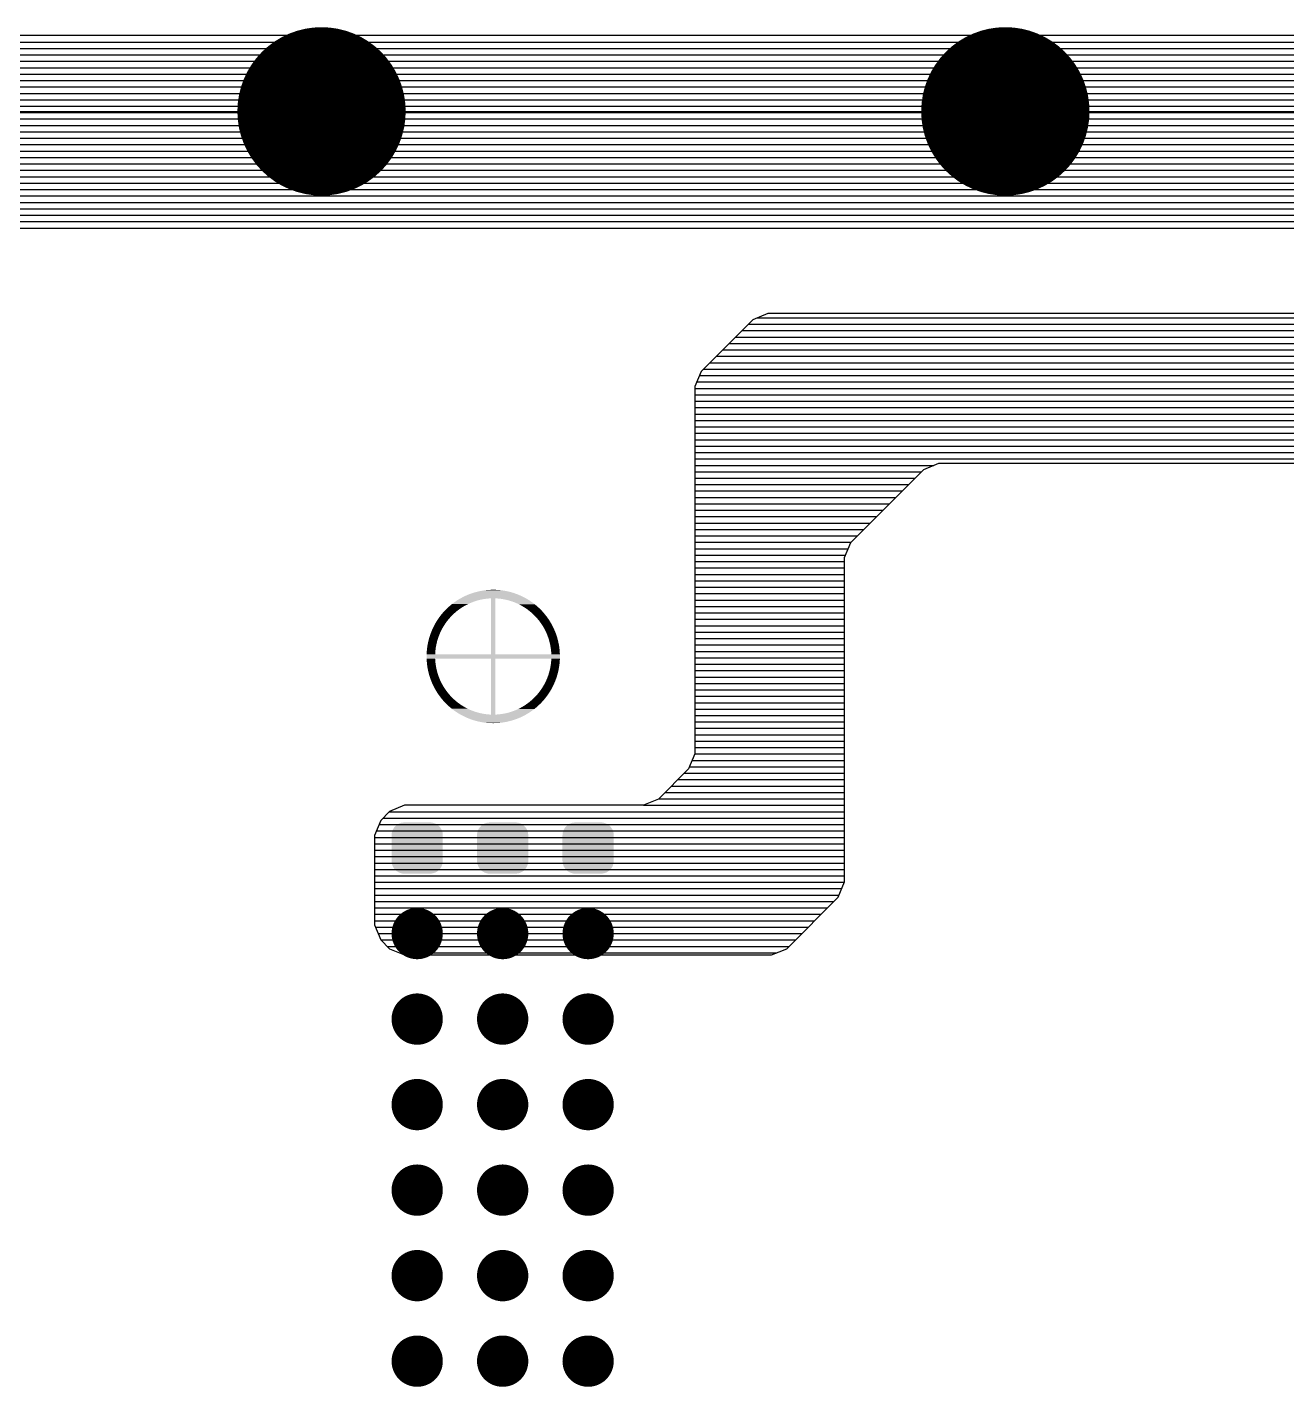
# Model space of a CAD drawing. Extents: x 295 to 953, y 10 to 290.
# Drawn here: x 720.91 to 758.34, y 183.87 to 224.25 of the extents above; entities that cross this region are included whole.
import ezdxf

# ---------------------------------------------------------------- set-up
doc = ezdxf.new("R2010")
doc.units = 0
doc.header["$LTSCALE"] = 5
doc.header["$MEASUREMENT"] = 0
doc.layers.get('0').update_dxf_attribs({"linetype": 'CONTINUOUS', "lineweight": 25})
doc.layers.add('DV-ABPB-A4_TOP', color=14, linetype='CONTINUOUS')

msp = doc.modelspace()

# ---------------------------------------------------------------- linework, layer by layer
at = {"color": 7}
for points, const_width in [([(728.407, 221.753, 1), (730.908, 221.753, 1)], 2.501), ([(748.727, 221.753, 1), (751.228, 221.753, 1)], 2.501), ([(732.119, 197.333, 1), (732.881, 197.333, 1)], 0.762), ([(734.659, 197.333, 1), (735.421, 197.333, 1)], 0.762), ([(737.199, 197.333, 1), (737.961, 197.333, 1)], 0.762), ([(732.119, 194.793, 1), (732.881, 194.793, 1)], 0.762), ([(734.659, 194.793, 1), (735.421, 194.793, 1)], 0.762), ([(737.199, 194.793, 1), (737.961, 194.793, 1)], 0.762), ([(732.119, 192.253, 1), (732.881, 192.253, 1)], 0.762), ([(734.659, 192.253, 1), (735.421, 192.253, 1)], 0.762), ([(737.199, 192.253, 1), (737.961, 192.253, 1)], 0.762), ([(732.119, 189.713, 1), (732.881, 189.713, 1)], 0.762), ([(734.659, 189.713, 1), (735.421, 189.713, 1)], 0.762), ([(737.199, 189.713, 1), (737.961, 189.713, 1)], 0.762), ([(732.119, 187.173, 1), (732.881, 187.173, 1)], 0.762), ([(734.659, 187.173, 1), (735.421, 187.173, 1)], 0.762), ([(737.199, 187.173, 1), (737.961, 187.173, 1)], 0.762), ([(732.119, 184.633, 1), (732.881, 184.633, 1)], 0.762), ([(734.659, 184.633, 1), (735.421, 184.633, 1)], 0.762), ([(737.199, 184.633, 1), (737.961, 184.633, 1)], 0.762)]:
    msp.add_lwpolyline(points, format="xyb", close=True, dxfattribs=dict(at, const_width=const_width))
for points in [[(733.579, 207.153), (733.598, 207.167), (734.087, 207.153), (734.12, 207.167)], [(733.598, 207.167), (733.627, 207.188), (734.12, 207.167), (734.175, 207.188)], [(733.627, 207.188), (733.63, 207.19), (734.175, 207.188), (734.182, 207.19)], [(733.63, 207.19), (733.655, 207.207), (734.182, 207.19), (734.231, 207.207)], [(733.655, 207.207), (733.681, 207.224), (734.231, 207.207), (734.288, 207.224)], [(733.681, 207.224), (733.683, 207.226), (734.288, 207.224), (734.293, 207.226)], [(733.683, 207.226), (733.705, 207.24), (734.293, 207.226), (734.345, 207.24)], [(733.705, 207.24), (733.726, 207.253), (734.345, 207.24), (734.403, 207.253)], [(733.726, 207.253), (733.737, 207.259), (734.403, 207.253), (734.436, 207.259)], [(733.737, 207.259), (733.745, 207.264), (734.436, 207.259), (734.461, 207.264)], [(733.745, 207.264), (733.761, 207.273), (734.461, 207.264), (734.52, 207.273)], [(733.761, 207.273), (733.773, 207.281), (734.52, 207.273), (734.579, 207.281)], [(733.773, 207.281), (733.782, 207.286), (734.579, 207.281), (734.638, 207.286)], [(733.782, 207.286), (733.788, 207.289), (734.638, 207.286), (734.697, 207.289)], [(733.788, 207.289), (733.792, 207.291), (735.733, 207.289), (735.729, 207.291)], [(733.792, 207.291), (733.842, 207.318), (735.729, 207.291), (735.679, 207.318)], [(733.842, 207.318), (733.847, 207.321), (735.679, 207.318), (735.673, 207.321)], [(733.847, 207.321), (733.899, 207.347), (735.673, 207.321), (735.622, 207.347)], [(733.899, 207.347), (733.904, 207.35), (735.622, 207.347), (735.616, 207.35)], [(733.904, 207.35), (733.957, 207.374), (735.616, 207.35), (735.564, 207.374)], [(733.957, 207.374), (733.962, 207.376), (735.564, 207.374), (735.559, 207.376)], [(733.962, 207.376), (734.015, 207.398), (735.559, 207.376), (735.506, 207.398)], [(734.015, 207.398), (734.02, 207.401), (735.506, 207.398), (735.5, 207.401)], [(734.02, 207.401), (734.074, 207.421), (735.5, 207.401), (735.447, 207.421)], [(734.074, 207.421), (734.08, 207.423), (735.447, 207.421), (735.441, 207.423)], [(734.08, 207.423), (734.134, 207.442), (735.441, 207.423), (735.387, 207.442)], [(734.134, 207.442), (734.139, 207.444), (735.387, 207.442), (735.381, 207.444)], [(734.139, 207.444), (734.195, 207.462), (735.381, 207.444), (735.326, 207.462)], [(734.195, 207.462), (734.2, 207.463), (735.326, 207.462), (735.32, 207.463)], [(734.2, 207.463), (734.256, 207.479), (735.32, 207.463), (735.265, 207.479)], [(734.256, 207.479), (734.261, 207.48), (735.265, 207.479), (735.259, 207.48)], [(734.261, 207.48), (734.317, 207.494), (735.259, 207.48), (735.204, 207.494)], [(734.317, 207.494), (734.323, 207.495), (735.204, 207.494), (735.197, 207.495)], [(734.323, 207.495), (734.379, 207.507), (735.197, 207.495), (735.142, 207.507)], [(734.379, 207.507), (734.385, 207.508), (735.142, 207.507), (735.135, 207.508)], [(734.385, 207.508), (734.442, 207.518), (735.135, 207.508), (735.079, 207.518)], [(734.442, 207.518), (734.447, 207.519), (735.079, 207.518), (735.073, 207.519)], [(734.447, 207.519), (734.505, 207.527), (735.073, 207.519), (735.016, 207.527)], [(734.505, 207.527), (734.51, 207.528), (735.016, 207.527), (735.01, 207.528)], [(734.51, 207.528), (734.568, 207.535), (735.01, 207.528), (734.953, 207.535)], [(734.568, 207.535), (734.573, 207.535), (734.953, 207.535), (734.946, 207.535)], [(734.573, 207.535), (734.632, 207.54), (734.946, 207.535), (734.89, 207.54)], [(734.632, 207.54), (734.636, 207.54), (734.89, 207.54), (734.882, 207.54)], [(734.636, 207.54), (734.696, 207.543), (734.882, 207.54), (734.827, 207.543)], [(734.696, 207.543), (734.7, 207.543), (734.827, 207.543), (734.816, 207.543)], [(734.697, 205.626), (734.697, 207.289), (734.824, 205.626), (734.824, 207.289)], [(734.7, 207.543), (734.763, 207.544), (734.816, 207.543), (734.763, 207.544)], [(734.84, 207.288), (734.824, 207.289), (735.734, 207.288), (735.733, 207.289)], [(734.862, 207.287), (734.84, 207.288), (735.736, 207.287), (735.734, 207.288)], [(734.921, 207.283), (734.862, 207.287), (735.744, 207.283), (735.736, 207.287)], [(734.98, 207.276), (734.921, 207.283), (735.755, 207.276), (735.744, 207.283)], [(735.039, 207.267), (734.98, 207.276), (735.77, 207.267), (735.755, 207.276)], [(735.097, 207.257), (735.039, 207.267), (735.788, 207.257), (735.77, 207.267)], [(735.101, 207.256), (735.097, 207.257), (735.789, 207.256), (735.788, 207.257)], [(735.155, 207.244), (735.101, 207.256), (735.808, 207.244), (735.789, 207.256)], [(735.213, 207.23), (735.155, 207.244), (735.831, 207.23), (735.808, 207.244)], [(735.239, 207.222), (735.213, 207.23), (735.843, 207.222), (735.831, 207.23)], [(735.269, 207.213), (735.239, 207.222), (735.856, 207.213), (735.843, 207.222)], [(735.326, 207.195), (735.269, 207.213), (735.883, 207.195), (735.856, 207.213)], [(735.348, 207.187), (735.326, 207.195), (735.895, 207.187), (735.883, 207.195)], [(735.381, 207.175), (735.348, 207.187), (735.912, 207.175), (735.895, 207.187)], [(735.436, 207.152), (735.381, 207.175), (735.943, 207.152), (735.912, 207.175)], [(733.175, 206.752), (733.195, 206.777), (733.508, 206.752), (733.532, 206.777)], [(733.195, 206.777), (733.214, 206.802), (733.532, 206.777), (733.557, 206.802)], [(733.214, 206.802), (733.228, 206.818), (733.557, 206.802), (733.574, 206.818)], [(733.228, 206.818), (733.255, 206.851), (733.574, 206.818), (733.61, 206.851)], [(733.255, 206.851), (733.261, 206.858), (733.61, 206.851), (733.618, 206.858)], [(733.261, 206.858), (733.295, 206.897), (733.618, 206.858), (733.663, 206.897)], [(733.295, 206.897), (733.297, 206.898), (733.663, 206.897), (733.665, 206.898)], [(733.297, 206.898), (733.33, 206.934), (733.665, 206.898), (733.709, 206.934)], [(733.33, 206.934), (733.34, 206.944), (733.709, 206.934), (733.724, 206.944)], [(733.34, 206.944), (733.365, 206.969), (733.724, 206.944), (733.757, 206.969)], [(733.365, 206.969), (733.385, 206.989), (733.757, 206.969), (733.787, 206.989)], [(733.385, 206.989), (733.399, 207.002), (733.787, 206.989), (733.806, 207.002)], [(733.399, 207.002), (733.432, 207.033), (733.806, 207.002), (733.853, 207.033)], [(733.432, 207.033), (733.434, 207.034), (733.853, 207.033), (733.856, 207.034)], [(733.434, 207.034), (733.468, 207.064), (733.856, 207.034), (733.907, 207.064)], [(733.468, 207.064), (733.479, 207.074), (733.907, 207.064), (733.925, 207.074)], [(733.479, 207.074), (733.502, 207.093), (733.925, 207.074), (733.959, 207.093)], [(733.502, 207.093), (733.528, 207.115), (733.959, 207.093), (734.002, 207.115)], [(733.528, 207.115), (733.535, 207.119), (734.002, 207.115), (734.012, 207.119)], [(733.535, 207.119), (733.567, 207.144), (734.012, 207.119), (734.065, 207.144)], [(733.567, 207.144), (733.579, 207.153), (734.065, 207.144), (734.087, 207.153)], [(735.442, 207.15), (735.436, 207.152), (735.947, 207.15), (735.943, 207.152)], [(735.49, 207.128), (735.442, 207.15), (735.974, 207.128), (735.947, 207.15)], [(735.526, 207.111), (735.49, 207.128), (735.997, 207.111), (735.974, 207.128)], [(735.544, 207.102), (735.526, 207.111), (736.007, 207.102), (735.997, 207.111)], [(735.596, 207.074), (735.544, 207.102), (736.041, 207.074), (736.007, 207.102)], [(735.603, 207.07), (735.596, 207.074), (736.046, 207.07), (736.041, 207.074)], [(735.647, 207.045), (735.603, 207.07), (736.075, 207.045), (736.046, 207.07)], [(735.674, 207.028), (735.647, 207.045), (736.093, 207.028), (736.075, 207.045)], [(735.698, 207.014), (735.674, 207.028), (736.109, 207.014), (736.093, 207.028)], [(735.74, 206.985), (735.698, 207.014), (736.14, 206.985), (736.109, 207.014)], [(735.747, 206.981), (735.74, 206.985), (736.144, 206.981), (736.14, 206.985)], [(735.795, 206.946), (735.747, 206.981), (736.179, 206.946), (736.144, 206.981)], [(735.802, 206.94), (735.795, 206.946), (736.185, 206.94), (736.179, 206.946)], [(735.842, 206.91), (735.802, 206.94), (736.213, 206.91), (736.185, 206.94)], [(735.861, 206.894), (735.842, 206.91), (736.228, 206.894), (736.213, 206.91)], [(735.887, 206.872), (735.861, 206.894), (736.247, 206.872), (736.228, 206.894)], [(735.916, 206.846), (735.887, 206.872), (736.27, 206.846), (736.247, 206.872)], [(735.931, 206.832), (735.916, 206.846), (736.281, 206.832), (736.27, 206.846)], [(735.968, 206.797), (735.931, 206.832), (736.31, 206.797), (736.281, 206.832)], [(735.974, 206.791), (735.968, 206.797), (736.314, 206.791), (736.31, 206.797)], [(736.016, 206.749), (735.974, 206.791), (736.347, 206.749), (736.314, 206.791)], [(732.941, 206.346), (732.951, 206.37), (733.221, 206.346), (733.233, 206.37)], [(732.951, 206.37), (732.964, 206.399), (733.233, 206.37), (733.249, 206.399)], [(732.964, 206.399), (732.978, 206.427), (733.249, 206.399), (733.265, 206.427)], [(732.978, 206.427), (732.989, 206.45), (733.265, 206.427), (733.278, 206.45)], [(732.989, 206.45), (733.006, 206.484), (733.278, 206.45), (733.299, 206.484)], [(733.006, 206.484), (733.015, 206.5), (733.299, 206.484), (733.31, 206.5)], [(733.015, 206.5), (733.037, 206.54), (733.31, 206.5), (733.336, 206.54)], [(733.037, 206.54), (733.042, 206.549), (733.336, 206.54), (733.343, 206.549)], [(733.042, 206.549), (733.069, 206.594), (733.343, 206.549), (733.375, 206.594)], [(733.069, 206.594), (733.071, 206.597), (733.375, 206.594), (733.377, 206.597)], [(733.071, 206.597), (733.1, 206.644), (733.377, 206.597), (733.414, 206.644)], [(733.1, 206.644), (733.103, 206.648), (733.414, 206.644), (733.416, 206.648)], [(733.103, 206.648), (733.131, 206.69), (733.416, 206.648), (733.451, 206.69)], [(733.131, 206.69), (733.138, 206.7), (733.451, 206.69), (733.461, 206.7)], [(733.138, 206.7), (733.163, 206.734), (733.461, 206.7), (733.491, 206.734)], [(733.163, 206.734), (733.175, 206.752), (733.491, 206.734), (733.508, 206.752)], [(736.018, 206.747), (736.016, 206.749), (736.349, 206.747), (736.347, 206.749)], [(736.056, 206.705), (736.018, 206.747), (736.379, 206.705), (736.349, 206.747)], [(736.064, 206.695), (736.056, 206.705), (736.386, 206.695), (736.379, 206.705)], [(736.094, 206.66), (736.064, 206.695), (736.41, 206.66), (736.386, 206.695)], [(736.108, 206.643), (736.094, 206.66), (736.421, 206.643), (736.41, 206.66)], [(736.131, 206.614), (736.108, 206.643), (736.439, 206.614), (736.421, 206.643)], [(736.149, 206.589), (736.131, 206.614), (736.455, 206.589), (736.439, 206.614)], [(736.166, 206.566), (736.149, 206.589), (736.468, 206.566), (736.455, 206.589)], [(736.188, 206.534), (736.166, 206.566), (736.487, 206.534), (736.468, 206.566)], [(736.2, 206.517), (736.188, 206.534), (736.496, 206.517), (736.487, 206.534)], [(736.225, 206.478), (736.2, 206.517), (736.517, 206.478), (736.496, 206.517)], [(736.232, 206.468), (736.225, 206.478), (736.523, 206.468), (736.517, 206.478)], [(736.259, 206.422), (736.232, 206.468), (736.546, 206.422), (736.523, 206.468)], [(736.262, 206.417), (736.259, 206.422), (736.548, 206.417), (736.546, 206.422)], [(736.29, 206.365), (736.262, 206.417), (736.572, 206.365), (736.548, 206.417)], [(736.29, 206.364), (736.29, 206.365), (736.572, 206.364), (736.572, 206.365)], [(736.317, 206.312), (736.29, 206.364), (736.594, 206.312), (736.572, 206.364)], [(732.817, 205.947), (732.819, 205.958), (733.077, 205.947), (733.079, 205.958)], [(732.819, 205.958), (732.83, 206.009), (733.079, 205.958), (733.092, 206.009)], [(732.83, 206.009), (732.831, 206.015), (733.092, 206.009), (733.093, 206.015)], [(732.831, 206.015), (732.845, 206.071), (733.093, 206.015), (733.109, 206.071)], [(732.845, 206.071), (732.846, 206.072), (733.109, 206.071), (733.11, 206.072)], [(732.846, 206.072), (732.862, 206.128), (733.11, 206.072), (733.128, 206.128)], [(732.862, 206.128), (732.863, 206.132), (733.128, 206.128), (733.13, 206.132)], [(732.863, 206.132), (732.879, 206.184), (733.13, 206.132), (733.149, 206.184)], [(732.879, 206.184), (732.882, 206.192), (733.149, 206.184), (733.152, 206.192)], [(732.882, 206.192), (732.898, 206.239), (733.152, 206.192), (733.171, 206.239)], [(732.898, 206.239), (732.903, 206.252), (733.171, 206.239), (733.177, 206.252)], [(732.903, 206.252), (732.919, 206.293), (733.177, 206.252), (733.195, 206.293)], [(732.919, 206.293), (732.926, 206.311), (733.195, 206.293), (733.204, 206.311)], [(732.926, 206.311), (732.941, 206.346), (733.204, 206.311), (733.221, 206.346)], [(736.32, 206.306), (736.317, 206.312), (736.597, 206.306), (736.594, 206.312)], [(736.342, 206.258), (736.32, 206.306), (736.615, 206.258), (736.597, 206.306)], [(736.346, 206.247), (736.342, 206.258), (736.62, 206.247), (736.615, 206.258)], [(736.364, 206.203), (736.346, 206.247), (736.635, 206.203), (736.62, 206.247)], [(736.371, 206.187), (736.364, 206.203), (736.641, 206.187), (736.635, 206.203)], [(736.385, 206.148), (736.371, 206.187), (736.653, 206.148), (736.641, 206.187)], [(736.393, 206.126), (736.385, 206.148), (736.66, 206.126), (736.653, 206.148)], [(736.405, 206.092), (736.393, 206.126), (736.669, 206.092), (736.66, 206.126)], [(736.413, 206.065), (736.405, 206.092), (736.677, 206.065), (736.669, 206.092)], [(736.422, 206.035), (736.413, 206.065), (736.684, 206.035), (736.677, 206.065)], [(736.43, 206.003), (736.422, 206.035), (736.692, 206.003), (736.684, 206.035)], [(736.437, 205.978), (736.43, 206.003), (736.697, 205.978), (736.692, 206.003)], [(736.445, 205.941), (736.437, 205.978), (736.705, 205.941), (736.697, 205.978)], [(732.779, 205.563), (732.78, 205.626), (736.741, 205.563), (736.74, 205.626)], [(732.78, 205.499), (732.779, 205.563), (736.74, 205.499), (736.741, 205.563)], [(732.78, 205.632), (732.782, 205.665), (733.035, 205.632), (733.036, 205.665)], [(732.78, 205.626), (732.78, 205.632), (733.034, 205.626), (733.035, 205.632)], [(732.782, 205.665), (732.784, 205.696), (733.036, 205.665), (733.038, 205.696)], [(732.784, 205.696), (732.786, 205.724), (733.038, 205.696), (733.041, 205.724)], [(732.786, 205.724), (732.789, 205.759), (733.041, 205.724), (733.045, 205.759)], [(732.789, 205.759), (732.792, 205.783), (733.045, 205.759), (733.047, 205.783)], [(732.792, 205.783), (732.796, 205.822), (733.047, 205.783), (733.053, 205.822)], [(732.796, 205.822), (732.799, 205.842), (733.053, 205.822), (733.056, 205.842)], [(732.799, 205.842), (732.805, 205.885), (733.056, 205.842), (733.064, 205.885)], [(732.805, 205.885), (732.808, 205.9), (733.064, 205.885), (733.066, 205.9)], [(732.808, 205.9), (732.817, 205.947), (733.066, 205.9), (733.077, 205.947)], [(736.45, 205.92), (736.445, 205.941), (736.709, 205.92), (736.705, 205.941)], [(736.458, 205.879), (736.45, 205.92), (736.716, 205.879), (736.709, 205.92)], [(736.461, 205.862), (736.458, 205.879), (736.719, 205.862), (736.716, 205.879)], [(736.469, 205.816), (736.461, 205.862), (736.725, 205.816), (736.719, 205.862)], [(736.471, 205.803), (736.469, 205.816), (736.727, 205.803), (736.725, 205.816)], [(736.477, 205.753), (736.471, 205.803), (736.732, 205.753), (736.727, 205.803)], [(736.478, 205.745), (736.477, 205.753), (736.733, 205.745), (736.732, 205.753)], [(736.483, 205.69), (736.478, 205.745), (736.737, 205.69), (736.733, 205.745)], [(736.483, 205.686), (736.483, 205.69), (736.738, 205.686), (736.737, 205.69)], [(736.486, 205.626), (736.483, 205.686), (736.74, 205.626), (736.738, 205.686)], [(732.783, 205.44), (732.78, 205.499), (733.037, 205.44), (733.034, 205.499)], [(732.783, 205.436), (732.783, 205.44), (733.038, 205.436), (733.037, 205.44)], [(732.788, 205.381), (732.783, 205.436), (733.043, 205.381), (733.038, 205.436)], [(732.788, 205.373), (732.788, 205.381), (733.044, 205.373), (733.043, 205.381)], [(732.794, 205.322), (732.788, 205.373), (733.05, 205.322), (733.044, 205.373)], [(732.795, 205.31), (732.794, 205.322), (733.052, 205.31), (733.05, 205.322)], [(732.802, 205.264), (732.795, 205.31), (733.059, 205.264), (733.052, 205.31)], [(732.804, 205.247), (732.802, 205.264), (733.062, 205.247), (733.059, 205.264)], [(732.812, 205.206), (732.804, 205.247), (733.07, 205.206), (733.062, 205.247)], [(732.816, 205.185), (732.812, 205.206), (733.075, 205.185), (733.07, 205.206)], [(732.823, 205.148), (732.816, 205.185), (733.084, 205.148), (733.075, 205.185)], [(732.829, 205.122), (732.823, 205.148), (733.09, 205.122), (733.084, 205.148)], [(734.697, 203.837), (734.697, 205.499), (734.824, 203.837), (734.824, 205.499)], [(736.429, 205.117), (736.442, 205.168), (736.691, 205.117), (736.702, 205.168)], [(736.442, 205.168), (736.444, 205.179), (736.702, 205.168), (736.704, 205.179)], [(736.444, 205.179), (736.454, 205.226), (736.704, 205.179), (736.712, 205.226)], [(736.454, 205.226), (736.457, 205.241), (736.712, 205.226), (736.715, 205.241)], [(736.457, 205.241), (736.465, 205.284), (736.715, 205.241), (736.722, 205.284)], [(736.465, 205.284), (736.468, 205.304), (736.722, 205.284), (736.724, 205.304)], [(736.468, 205.304), (736.473, 205.343), (736.724, 205.304), (736.729, 205.343)], [(736.473, 205.343), (736.476, 205.367), (736.729, 205.343), (736.732, 205.367)], [(736.476, 205.367), (736.48, 205.402), (736.732, 205.367), (736.735, 205.402)], [(736.48, 205.402), (736.482, 205.43), (736.735, 205.402), (736.737, 205.43)], [(736.482, 205.43), (736.484, 205.461), (736.737, 205.43), (736.739, 205.461)], [(736.484, 205.461), (736.486, 205.493), (736.739, 205.461), (736.74, 205.493)], [(736.486, 205.493), (736.486, 205.499), (736.74, 205.493), (736.74, 205.499)], [(732.836, 205.091), (732.829, 205.122), (733.099, 205.091), (733.09, 205.122)], [(732.844, 205.061), (732.836, 205.091), (733.108, 205.061), (733.099, 205.091)], [(732.851, 205.034), (732.844, 205.061), (733.116, 205.034), (733.108, 205.061)], [(732.861, 205), (732.851, 205.034), (733.128, 205), (733.116, 205.034)], [(732.868, 204.978), (732.861, 205), (733.135, 204.978), (733.128, 205)], [(732.88, 204.939), (732.868, 204.978), (733.15, 204.939), (733.135, 204.978)], [(732.886, 204.923), (732.88, 204.939), (733.156, 204.923), (733.15, 204.939)], [(732.901, 204.879), (732.886, 204.923), (733.174, 204.879), (733.156, 204.923)], [(732.905, 204.868), (732.901, 204.879), (733.179, 204.868), (733.174, 204.879)], [(732.924, 204.82), (732.905, 204.868), (733.201, 204.82), (733.179, 204.868)], [(732.926, 204.814), (732.924, 204.82), (733.204, 204.814), (733.201, 204.82)], [(732.948, 204.762), (732.926, 204.814), (733.23, 204.762), (733.204, 204.814)], [(732.949, 204.761), (732.948, 204.762), (733.23, 204.761), (733.23, 204.762)], [(732.973, 204.709), (732.949, 204.761), (733.259, 204.709), (733.23, 204.761)], [(736.272, 204.727), (736.287, 204.756), (736.556, 204.727), (736.57, 204.756)], [(736.287, 204.756), (736.3, 204.78), (736.57, 204.756), (736.58, 204.78)], [(736.3, 204.78), (736.317, 204.815), (736.58, 204.78), (736.595, 204.815)], [(736.317, 204.815), (736.326, 204.833), (736.595, 204.815), (736.602, 204.833)], [(736.326, 204.833), (736.344, 204.874), (736.602, 204.833), (736.618, 204.874)], [(736.344, 204.874), (736.35, 204.887), (736.618, 204.874), (736.622, 204.887)], [(736.35, 204.887), (736.369, 204.933), (736.622, 204.887), (736.639, 204.933)], [(736.369, 204.933), (736.372, 204.942), (736.639, 204.933), (736.642, 204.942)], [(736.372, 204.942), (736.391, 204.994), (736.642, 204.942), (736.658, 204.994)], [(736.391, 204.994), (736.392, 204.997), (736.658, 204.994), (736.659, 204.997)], [(736.392, 204.997), (736.411, 205.054), (736.659, 204.997), (736.675, 205.054)], [(736.411, 205.055), (736.427, 205.111), (736.675, 205.055), (736.689, 205.111)], [(736.411, 205.054), (736.411, 205.055), (736.675, 205.054), (736.675, 205.055)], [(736.427, 205.111), (736.429, 205.117), (736.689, 205.111), (736.691, 205.117)], [(732.975, 204.704), (732.973, 204.709), (733.262, 204.704), (733.259, 204.709)], [(732.998, 204.658), (732.975, 204.704), (733.289, 204.658), (733.262, 204.704)], [(733.003, 204.647), (732.998, 204.658), (733.296, 204.647), (733.289, 204.658)], [(733.024, 204.608), (733.003, 204.647), (733.321, 204.608), (733.296, 204.647)], [(733.034, 204.592), (733.024, 204.608), (733.332, 204.592), (733.321, 204.608)], [(733.052, 204.56), (733.034, 204.592), (733.354, 204.56), (733.332, 204.592)], [(733.066, 204.537), (733.052, 204.56), (733.371, 204.537), (733.354, 204.56)], [(733.081, 204.512), (733.066, 204.537), (733.39, 204.512), (733.371, 204.537)], [(733.099, 204.483), (733.081, 204.512), (733.413, 204.483), (733.39, 204.512)], [(733.111, 204.466), (733.099, 204.483), (733.427, 204.466), (733.413, 204.483)], [(733.135, 204.43), (733.111, 204.466), (733.456, 204.43), (733.427, 204.466)], [(733.142, 204.42), (733.135, 204.43), (733.465, 204.42), (733.456, 204.43)], [(733.172, 204.379), (733.142, 204.42), (733.503, 204.379), (733.465, 204.42)], [(733.174, 204.377), (733.172, 204.379), (733.505, 204.377), (733.503, 204.379)], [(733.206, 204.334), (733.174, 204.377), (733.546, 204.334), (733.505, 204.377)], [(733.211, 204.329), (733.206, 204.334), (733.552, 204.329), (733.546, 204.334)], [(735.963, 204.324), (735.989, 204.349), (736.306, 204.324), (736.326, 204.349)], [(735.989, 204.349), (736.013, 204.374), (736.326, 204.349), (736.345, 204.374)], [(736.013, 204.374), (736.03, 204.392), (736.345, 204.374), (736.358, 204.392)], [(736.03, 204.392), (736.06, 204.425), (736.358, 204.392), (736.382, 204.425)], [(736.06, 204.425), (736.069, 204.436), (736.382, 204.425), (736.39, 204.436)], [(736.069, 204.436), (736.104, 204.478), (736.39, 204.436), (736.418, 204.478)], [(736.104, 204.478), (736.107, 204.482), (736.418, 204.478), (736.42, 204.482)], [(736.107, 204.482), (736.143, 204.528), (736.42, 204.482), (736.45, 204.528)], [(736.143, 204.528), (736.146, 204.532), (736.45, 204.528), (736.452, 204.532)], [(736.146, 204.532), (736.178, 204.576), (736.452, 204.532), (736.478, 204.576)], [(736.178, 204.576), (736.185, 204.586), (736.478, 204.576), (736.484, 204.586)], [(736.185, 204.586), (736.211, 204.626), (736.484, 204.586), (736.506, 204.626)], [(736.211, 204.626), (736.221, 204.642), (736.506, 204.626), (736.514, 204.642)], [(736.221, 204.642), (736.242, 204.676), (736.514, 204.642), (736.532, 204.676)], [(736.242, 204.676), (736.255, 204.699), (736.532, 204.676), (736.543, 204.699)], [(736.255, 204.699), (736.272, 204.727), (736.543, 204.699), (736.556, 204.727)], [(733.24, 204.293), (733.211, 204.329), (733.589, 204.293), (733.552, 204.329)], [(733.251, 204.28), (733.24, 204.293), (733.605, 204.28), (733.589, 204.293)], [(733.273, 204.254), (733.251, 204.28), (733.633, 204.254), (733.605, 204.28)], [(733.293, 204.232), (733.273, 204.254), (733.66, 204.232), (733.633, 204.254)], [(733.308, 204.216), (733.293, 204.232), (733.679, 204.216), (733.66, 204.232)], [(733.336, 204.186), (733.308, 204.216), (733.718, 204.186), (733.679, 204.216)], [(733.342, 204.18), (733.336, 204.186), (733.726, 204.18), (733.718, 204.186)], [(733.377, 204.145), (733.342, 204.18), (733.774, 204.145), (733.726, 204.18)], [(733.381, 204.141), (733.377, 204.145), (733.78, 204.141), (733.774, 204.145)], [(733.411, 204.112), (733.381, 204.141), (733.823, 204.112), (733.78, 204.141)], [(733.427, 204.097), (733.411, 204.112), (733.847, 204.097), (733.823, 204.112)], [(733.446, 204.081), (733.427, 204.097), (733.873, 204.081), (733.847, 204.097)], [(733.475, 204.055), (733.446, 204.081), (733.918, 204.055), (733.873, 204.081)], [(733.48, 204.051), (733.475, 204.055), (733.925, 204.051), (733.918, 204.055)], [(733.513, 204.024), (733.48, 204.051), (733.977, 204.024), (733.925, 204.051)], [(733.524, 204.015), (733.513, 204.024), (733.994, 204.015), (733.977, 204.024)], [(733.546, 203.998), (733.524, 204.015), (734.03, 203.998), (733.994, 204.015)], [(733.574, 203.976), (733.546, 203.998), (734.078, 203.976), (734.03, 203.998)], [(733.578, 203.973), (733.574, 203.976), (734.084, 203.973), (734.078, 203.976)], [(733.608, 203.951), (733.578, 203.973), (734.139, 203.951), (734.084, 203.973)], [(733.625, 203.939), (733.608, 203.951), (734.173, 203.939), (734.139, 203.951)], [(733.637, 203.931), (733.625, 203.939), (734.195, 203.931), (734.173, 203.939)], [(733.665, 203.912), (733.637, 203.931), (734.251, 203.912), (734.195, 203.931)], [(735.289, 203.919), (735.339, 203.936), (735.865, 203.919), (735.89, 203.936)], [(735.339, 203.936), (735.345, 203.938), (735.89, 203.936), (735.893, 203.938)], [(735.345, 203.938), (735.401, 203.959), (735.893, 203.938), (735.923, 203.959)], [(735.401, 203.959), (735.434, 203.973), (735.923, 203.959), (735.942, 203.973)], [(735.434, 203.973), (735.455, 203.982), (735.942, 203.973), (735.954, 203.982)], [(735.455, 203.982), (735.509, 204.006), (735.954, 203.982), (735.986, 204.006)], [(735.509, 204.006), (735.519, 204.011), (735.986, 204.006), (735.992, 204.011)], [(735.519, 204.011), (735.562, 204.033), (735.992, 204.011), (736.019, 204.033)], [(735.562, 204.033), (735.596, 204.051), (736.019, 204.033), (736.041, 204.051)], [(735.596, 204.051), (735.614, 204.061), (736.041, 204.051), (736.053, 204.061)], [(735.614, 204.061), (735.665, 204.092), (736.053, 204.061), (736.087, 204.092)], [(735.665, 204.092), (735.668, 204.093), (736.087, 204.092), (736.089, 204.093)], [(735.668, 204.093), (735.715, 204.123), (736.089, 204.093), (736.121, 204.123)], [(735.715, 204.123), (735.734, 204.137), (736.121, 204.123), (736.135, 204.137)], [(735.734, 204.137), (735.764, 204.157), (736.135, 204.137), (736.156, 204.157)], [(735.764, 204.157), (735.797, 204.181), (736.156, 204.157), (736.18, 204.181)], [(735.797, 204.181), (735.811, 204.192), (736.18, 204.181), (736.191, 204.192)], [(735.811, 204.192), (735.856, 204.228), (736.191, 204.192), (736.224, 204.228)], [(735.856, 204.228), (735.858, 204.229), (736.224, 204.228), (736.225, 204.229)], [(735.858, 204.229), (735.903, 204.268), (736.225, 204.229), (736.259, 204.268)], [(735.903, 204.268), (735.911, 204.275), (736.259, 204.268), (736.266, 204.275)], [(735.911, 204.275), (735.947, 204.307), (736.266, 204.275), (736.293, 204.307)], [(735.947, 204.307), (735.963, 204.324), (736.293, 204.307), (736.306, 204.324)], [(733.678, 203.904), (733.665, 203.912), (734.282, 203.904), (734.251, 203.912)], [(733.69, 203.896), (733.678, 203.904), (734.308, 203.896), (734.282, 203.904)], [(733.713, 203.881), (733.69, 203.896), (734.365, 203.881), (734.308, 203.896)], [(733.732, 203.87), (733.713, 203.881), (734.42, 203.87), (734.365, 203.881)], [(733.733, 203.869), (733.732, 203.87), (734.423, 203.869), (734.42, 203.87)], [(733.751, 203.858), (733.733, 203.869), (734.482, 203.858), (734.423, 203.869)], [(733.766, 203.85), (733.751, 203.858), (734.54, 203.85), (734.482, 203.858)], [(733.777, 203.843), (733.766, 203.85), (734.599, 203.843), (734.54, 203.85)], [(733.784, 203.839), (733.777, 203.843), (734.658, 203.839), (734.599, 203.843)], [(733.786, 203.838), (733.784, 203.839), (734.681, 203.838), (734.658, 203.839)], [(733.788, 203.837), (733.786, 203.838), (734.697, 203.837), (734.681, 203.838)], [(733.792, 203.835), (733.788, 203.837), (735.729, 203.835), (735.733, 203.837)], [(733.842, 203.807), (733.792, 203.835), (735.678, 203.807), (735.729, 203.835)], [(733.848, 203.805), (733.842, 203.807), (735.673, 203.805), (735.678, 203.807)], [(733.899, 203.779), (733.848, 203.805), (735.622, 203.779), (735.673, 203.805)], [(733.904, 203.776), (733.899, 203.779), (735.616, 203.776), (735.622, 203.779)], [(733.956, 203.752), (733.904, 203.776), (735.564, 203.752), (735.616, 203.776)], [(733.962, 203.75), (733.956, 203.752), (735.559, 203.75), (735.564, 203.752)], [(734.015, 203.727), (733.962, 203.75), (735.506, 203.727), (735.559, 203.75)], [(734.021, 203.725), (734.015, 203.727), (735.5, 203.725), (735.506, 203.727)], [(734.074, 203.704), (734.021, 203.725), (735.446, 203.704), (735.5, 203.725)], [(734.08, 203.702), (734.074, 203.704), (735.441, 203.702), (735.446, 203.704)], [(734.134, 203.683), (734.08, 203.702), (735.387, 203.683), (735.441, 203.702)], [(734.14, 203.681), (734.134, 203.683), (735.381, 203.681), (735.387, 203.683)], [(734.194, 203.664), (734.14, 203.681), (735.326, 203.664), (735.381, 203.681)], [(734.2, 203.663), (734.194, 203.664), (735.321, 203.663), (735.326, 203.664)], [(734.255, 203.647), (734.2, 203.663), (735.265, 203.647), (735.321, 203.663)], [(734.262, 203.646), (734.255, 203.647), (735.259, 203.646), (735.265, 203.647)], [(734.317, 203.632), (734.262, 203.646), (735.203, 203.632), (735.259, 203.646)], [(734.323, 203.631), (734.317, 203.632), (735.198, 203.631), (735.203, 203.632)], [(734.379, 203.619), (734.323, 203.631), (735.141, 203.619), (735.198, 203.631)], [(734.385, 203.618), (734.379, 203.619), (735.136, 203.618), (735.141, 203.619)], [(734.441, 203.608), (734.385, 203.618), (735.079, 203.608), (735.136, 203.618)], [(734.448, 203.607), (734.441, 203.608), (735.073, 203.607), (735.079, 203.608)], [(734.504, 203.598), (734.448, 203.607), (735.016, 203.598), (735.073, 203.607)], [(734.511, 203.598), (734.504, 203.598), (735.01, 203.598), (735.016, 203.598)], [(734.567, 203.591), (734.511, 203.598), (734.953, 203.591), (735.01, 203.598)], [(734.574, 203.591), (734.567, 203.591), (734.947, 203.591), (734.953, 203.591)], [(734.63, 203.586), (734.574, 203.591), (734.889, 203.586), (734.947, 203.591)], [(734.638, 203.586), (734.63, 203.586), (734.884, 203.586), (734.889, 203.586)], [(734.694, 203.583), (734.638, 203.586), (734.825, 203.583), (734.884, 203.586)], [(734.705, 203.583), (734.694, 203.583), (734.821, 203.583), (734.825, 203.583)], [(734.757, 203.582), (734.705, 203.583), (734.757, 203.582), (734.821, 203.583)], [(734.824, 203.837), (734.883, 203.84), (735.733, 203.837), (735.738, 203.84)], [(734.883, 203.84), (734.942, 203.845), (735.738, 203.84), (735.747, 203.845)], [(734.942, 203.845), (735.001, 203.853), (735.747, 203.845), (735.76, 203.853)], [(735.001, 203.853), (735.059, 203.862), (735.76, 203.853), (735.776, 203.862)], [(735.059, 203.862), (735.084, 203.867), (735.776, 203.862), (735.784, 203.867)], [(735.084, 203.867), (735.117, 203.873), (735.784, 203.867), (735.794, 203.873)], [(735.117, 203.873), (735.175, 203.886), (735.794, 203.873), (735.815, 203.886)], [(735.175, 203.886), (735.228, 203.9), (735.815, 203.886), (735.838, 203.9)], [(735.228, 203.9), (735.232, 203.901), (735.838, 203.9), (735.84, 203.901)], [(735.232, 203.901), (735.289, 203.919), (735.84, 203.901), (735.865, 203.919)], [(731.738, 200.254), (731.744, 200.324), (733.262, 200.254), (733.254, 200.324)], [(731.744, 200.324), (731.75, 200.342), (733.254, 200.324), (733.252, 200.342)], [(731.75, 200.342), (731.77, 200.408), (733.252, 200.342), (733.228, 200.408)], [(731.77, 200.408), (731.78, 200.424), (733.228, 200.408), (733.222, 200.424)], [(731.78, 200.424), (731.815, 200.484), (733.222, 200.424), (733.183, 200.484)], [(731.815, 200.484), (731.828, 200.498), (733.183, 200.484), (733.174, 200.498)], [(731.828, 200.498), (731.875, 200.547), (733.174, 200.498), (733.122, 200.547)], [(731.875, 200.547), (731.892, 200.558), (733.122, 200.547), (733.11, 200.558)], [(731.892, 200.558), (731.949, 200.595), (733.11, 200.558), (733.047, 200.595)], [(731.949, 200.595), (731.97, 200.603), (733.047, 200.595), (733.034, 200.603)], [(731.97, 200.603), (732.031, 200.625), (733.034, 200.603), (732.962, 200.625)], [(732.031, 200.625), (732.063, 200.629), (732.962, 200.625), (732.951, 200.629)], [(732.063, 200.629), (732.119, 200.635), (732.951, 200.629), (732.881, 200.635)], [(734.278, 200.254), (734.284, 200.324), (735.802, 200.254), (735.794, 200.324)], [(734.284, 200.324), (734.29, 200.342), (735.794, 200.324), (735.792, 200.342)], [(734.29, 200.342), (734.31, 200.408), (735.792, 200.342), (735.768, 200.408)], [(734.31, 200.408), (734.32, 200.424), (735.768, 200.408), (735.762, 200.424)], [(734.32, 200.424), (734.355, 200.484), (735.762, 200.424), (735.723, 200.484)], [(734.355, 200.484), (734.368, 200.498), (735.723, 200.484), (735.714, 200.498)], [(734.368, 200.498), (734.415, 200.547), (735.714, 200.498), (735.662, 200.547)], [(734.415, 200.547), (734.432, 200.558), (735.662, 200.547), (735.65, 200.558)], [(734.432, 200.558), (734.489, 200.595), (735.65, 200.558), (735.587, 200.595)], [(734.489, 200.595), (734.51, 200.603), (735.587, 200.595), (735.574, 200.603)], [(734.51, 200.603), (734.571, 200.625), (735.574, 200.603), (735.502, 200.625)], [(734.571, 200.625), (734.603, 200.629), (735.502, 200.625), (735.491, 200.629)], [(734.603, 200.629), (734.659, 200.635), (735.491, 200.629), (735.421, 200.635)], [(736.818, 200.254), (736.824, 200.324), (738.342, 200.254), (738.334, 200.324)], [(736.824, 200.324), (736.83, 200.342), (738.334, 200.324), (738.332, 200.342)], [(736.83, 200.342), (736.85, 200.408), (738.332, 200.342), (738.308, 200.408)], [(736.85, 200.408), (736.86, 200.424), (738.308, 200.408), (738.302, 200.424)], [(736.86, 200.424), (736.895, 200.484), (738.302, 200.424), (738.263, 200.484)], [(736.895, 200.484), (736.908, 200.498), (738.263, 200.484), (738.254, 200.498)], [(736.908, 200.498), (736.955, 200.547), (738.254, 200.498), (738.202, 200.547)], [(736.955, 200.547), (736.972, 200.558), (738.202, 200.547), (738.19, 200.558)], [(736.972, 200.558), (737.029, 200.595), (738.19, 200.558), (738.127, 200.595)], [(737.029, 200.595), (737.05, 200.603), (738.127, 200.595), (738.114, 200.603)], [(737.05, 200.603), (737.111, 200.625), (738.114, 200.603), (738.042, 200.625)], [(737.111, 200.625), (737.143, 200.629), (738.042, 200.625), (738.031, 200.629)], [(737.143, 200.629), (737.199, 200.635), (738.031, 200.629), (737.961, 200.635)], [(731.738, 199.492), (731.738, 200.254), (733.262, 199.492), (733.262, 200.254)], [(734.278, 199.492), (734.278, 200.254), (735.802, 199.492), (735.802, 200.254)], [(736.818, 199.492), (736.818, 200.254), (738.342, 199.492), (738.342, 200.254)], [(731.746, 199.422), (731.738, 199.492), (733.255, 199.422), (733.262, 199.492)], [(734.286, 199.422), (734.278, 199.492), (735.795, 199.422), (735.802, 199.492)], [(736.826, 199.422), (736.818, 199.492), (738.335, 199.422), (738.342, 199.492)], [(731.748, 199.405), (731.746, 199.422), (733.25, 199.405), (733.255, 199.422)], [(731.772, 199.339), (731.748, 199.405), (733.229, 199.339), (733.25, 199.405)], [(731.778, 199.322), (731.772, 199.339), (733.22, 199.322), (733.229, 199.339)], [(731.817, 199.263), (731.778, 199.322), (733.185, 199.263), (733.22, 199.322)], [(731.826, 199.249), (731.817, 199.263), (733.171, 199.249), (733.185, 199.263)], [(731.878, 199.199), (731.826, 199.249), (733.124, 199.199), (733.171, 199.249)], [(731.889, 199.188), (731.878, 199.199), (733.107, 199.188), (733.124, 199.199)], [(731.952, 199.151), (731.889, 199.188), (733.051, 199.151), (733.107, 199.188)], [(731.965, 199.144), (731.952, 199.151), (733.03, 199.144), (733.051, 199.151)], [(732.037, 199.121), (731.965, 199.144), (732.968, 199.121), (733.03, 199.144)], [(732.049, 199.118), (732.037, 199.121), (732.936, 199.118), (732.968, 199.121)], [(732.119, 199.111), (732.049, 199.118), (732.881, 199.111), (732.936, 199.118)], [(734.288, 199.405), (734.286, 199.422), (735.79, 199.405), (735.795, 199.422)], [(734.312, 199.339), (734.288, 199.405), (735.769, 199.339), (735.79, 199.405)], [(734.318, 199.322), (734.312, 199.339), (735.76, 199.322), (735.769, 199.339)], [(734.357, 199.263), (734.318, 199.322), (735.725, 199.263), (735.76, 199.322)], [(734.366, 199.249), (734.357, 199.263), (735.711, 199.249), (735.725, 199.263)], [(734.418, 199.199), (734.366, 199.249), (735.664, 199.199), (735.711, 199.249)], [(734.429, 199.188), (734.418, 199.199), (735.647, 199.188), (735.664, 199.199)], [(734.492, 199.151), (734.429, 199.188), (735.591, 199.151), (735.647, 199.188)], [(734.505, 199.144), (734.492, 199.151), (735.57, 199.144), (735.591, 199.151)], [(734.577, 199.121), (734.505, 199.144), (735.508, 199.121), (735.57, 199.144)], [(734.589, 199.118), (734.577, 199.121), (735.476, 199.118), (735.508, 199.121)], [(734.659, 199.111), (734.589, 199.118), (735.421, 199.111), (735.476, 199.118)], [(736.828, 199.405), (736.826, 199.422), (738.33, 199.405), (738.335, 199.422)], [(736.852, 199.339), (736.828, 199.405), (738.309, 199.339), (738.33, 199.405)], [(736.858, 199.322), (736.852, 199.339), (738.3, 199.322), (738.309, 199.339)], [(736.897, 199.263), (736.858, 199.322), (738.265, 199.263), (738.3, 199.322)], [(736.906, 199.249), (736.897, 199.263), (738.251, 199.249), (738.265, 199.263)], [(736.958, 199.199), (736.906, 199.249), (738.204, 199.199), (738.251, 199.249)], [(736.969, 199.188), (736.958, 199.199), (738.187, 199.188), (738.204, 199.199)], [(737.032, 199.151), (736.969, 199.188), (738.131, 199.151), (738.187, 199.188)], [(737.045, 199.144), (737.032, 199.151), (738.11, 199.144), (738.131, 199.151)], [(737.117, 199.121), (737.045, 199.144), (738.048, 199.121), (738.11, 199.144)], [(737.129, 199.118), (737.117, 199.121), (738.016, 199.118), (738.048, 199.121)], [(737.199, 199.111), (737.129, 199.118), (737.961, 199.111), (738.016, 199.118)]]:
    msp.add_solid(points, dxfattribs=at)
at = {"layer": 'DV-ABPB-A4_TOP', "color": 7}
for p, q in [((501.804, 223.813), (872.388, 223.813)), ((871.936, 224.003), (541.365, 224.003)), ((501.494, 223.432), (872.698, 223.432)), ((501.614, 223.622), (872.578, 223.622)), ((501.36, 223.051), (872.832, 223.051)), ((501.416, 223.241), (872.776, 223.241)), ((501.36, 222.86), (872.832, 222.86)), ((501.36, 222.67), (872.832, 222.67)), ((501.36, 222.479), (872.832, 222.479)), ((501.36, 222.289), (872.832, 222.289)), ((501.36, 222.098), (872.832, 222.098)), ((501.36, 221.908), (872.832, 221.908)), ((501.36, 221.717), (872.832, 221.717)), ((689.017, 221.753), (851.577, 221.753)), ((501.36, 221.527), (872.832, 221.527)), ((501.36, 221.336), (872.832, 221.336)), ((501.36, 221.146), (872.832, 221.146)), ((501.36, 220.955), (872.832, 220.955)), ((501.36, 220.765), (872.832, 220.765)), ((501.36, 220.574), (872.832, 220.574)), ((501.36, 220.384), (872.832, 220.384)), ((501.36, 220.193), (872.832, 220.193)), ((501.36, 220.003), (872.832, 220.003)), ((501.36, 219.812), (872.832, 219.812)), ((501.36, 219.622), (872.832, 219.622)), ((501.36, 219.431), (872.832, 219.431)), ((501.36, 219.241), (872.832, 219.241)), ((501.416, 219.05), (872.776, 219.05)), ((501.494, 218.86), (872.698, 218.86)), ((501.614, 218.669), (872.578, 218.669)), ((501.804, 218.479), (872.388, 218.479)), ((502.256, 218.288), (871.936, 218.288)), ((522.315, 218.288), (871.936, 218.288)), ((742.921, 215.748), (742.472, 215.56)), ((865.586, 215.748), (742.921, 215.748)), ((742.472, 215.56), (740.94, 214.029)), ((742.152, 215.24), (866.355, 215.24)), ((742.342, 215.431), (866.165, 215.431)), ((742.614, 215.621), (865.893, 215.621)), ((741.771, 214.859), (866.736, 214.859)), ((741.961, 215.05), (866.546, 215.05)), ((741.39, 214.478), (867.117, 214.478)), ((741.58, 214.669), (866.927, 214.669)), ((740.94, 214.029), (740.755, 213.579)), ((741.009, 214.097), (867.498, 214.097)), ((741.199, 214.288), (867.308, 214.288)), ((740.811, 213.716), (867.879, 213.716)), ((740.889, 213.907), (867.689, 213.907)), ((740.755, 213.579), (740.752, 202.675)), ((740.755, 213.526), (868.07, 213.526)), ((740.755, 213.335), (868.227, 213.335)), ((740.755, 213.145), (868.306, 213.145)), ((740.755, 212.954), (868.385, 212.954)), ((740.755, 212.764), (868.387, 212.764)), ((740.755, 212.573), (868.387, 212.573)), ((740.755, 212.383), (868.387, 212.383)), ((740.755, 212.192), (868.387, 212.192)), ((740.755, 212.002), (868.387, 212.002)), ((740.755, 211.811), (868.387, 211.811)), ((740.755, 211.621), (868.387, 211.621)), ((740.755, 211.43), (868.387, 211.43)), ((740.755, 211.24), (747.849, 211.24)), ((747.552, 211.115), (748.001, 211.303)), ((748.001, 211.303), (861.141, 211.303)), ((740.755, 211.049), (747.486, 211.049)), ((740.755, 210.859), (747.295, 210.859)), ((745.385, 208.949), (747.552, 211.115)), ((740.755, 210.668), (747.105, 210.668)), ((740.755, 210.478), (746.914, 210.478)), ((740.755, 210.287), (746.724, 210.287)), ((740.755, 210.097), (746.533, 210.097)), ((740.755, 209.906), (746.343, 209.906)), ((740.755, 209.716), (746.152, 209.716)), ((740.755, 209.525), (745.962, 209.525)), ((740.755, 209.335), (745.771, 209.335)), ((740.755, 209.144), (745.581, 209.144)), ((740.755, 208.954), (745.39, 208.954)), ((745.2, 208.499), (745.385, 208.949)), ((740.755, 208.763), (745.306, 208.763)), ((740.755, 208.573), (745.228, 208.573)), ((740.755, 208.382), (745.2, 208.382)), ((745.197, 198.865), (745.2, 208.499)), ((740.752, 208.001), (745.2, 208.001)), ((740.755, 208.192), (745.2, 208.192)), ((740.752, 207.811), (745.2, 207.811)), ((740.752, 207.62), (745.2, 207.62)), ((740.752, 207.43), (745.2, 207.43)), ((740.752, 207.239), (745.2, 207.239)), ((740.752, 207.049), (745.2, 207.049)), ((740.752, 206.858), (745.2, 206.858)), ((740.752, 206.668), (745.2, 206.668)), ((740.752, 206.477), (745.2, 206.477)), ((740.752, 206.287), (745.2, 206.287)), ((740.752, 206.096), (745.2, 206.096)), ((740.752, 205.906), (745.2, 205.906)), ((740.752, 205.715), (745.2, 205.715)), ((740.752, 205.525), (745.2, 205.525)), ((740.752, 205.334), (745.2, 205.334)), ((740.752, 205.144), (745.2, 205.144)), ((740.752, 204.953), (745.2, 204.953)), ((740.752, 204.763), (745.2, 204.763)), ((740.752, 204.572), (745.2, 204.572)), ((740.752, 204.382), (745.2, 204.382)), ((740.752, 204.191), (745.2, 204.191)), ((740.752, 204.001), (745.2, 204.001)), ((740.752, 203.81), (745.2, 203.81)), ((740.752, 203.62), (745.197, 203.62)), ((740.752, 203.429), (745.197, 203.429)), ((740.752, 203.239), (745.197, 203.239)), ((740.752, 203.048), (745.197, 203.048)), ((740.752, 202.858), (745.197, 202.858)), ((740.752, 202.675), (740.567, 202.225)), ((740.671, 202.477), (745.197, 202.477)), ((740.75, 202.667), (745.197, 202.667)), ((740.567, 202.225), (739.67, 201.329)), ((740.435, 202.096), (745.197, 202.096)), ((740.592, 202.286), (745.197, 202.286)), ((739.863, 201.524), (745.197, 201.524)), ((740.054, 201.715), (745.197, 201.715)), ((740.244, 201.905), (745.197, 201.905)), ((732.126, 201.143), (731.677, 200.955)), ((739.221, 201.143), (732.126, 201.143)), ((739.67, 201.329), (739.221, 201.143)), ((739.221, 201.143), (745.197, 201.143)), ((739.673, 201.334), (745.197, 201.334)), ((731.677, 200.955), (731.415, 200.694)), ((731.484, 200.762), (745.197, 200.762)), ((731.674, 200.953), (745.197, 200.953)), ((731.415, 200.694), (731.23, 200.244)), ((731.286, 200.381), (745.197, 200.381)), ((731.364, 200.572), (745.197, 200.572)), ((731.23, 200.244), (731.23, 197.595)), ((731.23, 200.191), (745.197, 200.191)), ((731.23, 200), (745.197, 200)), ((731.23, 199.81), (745.197, 199.81)), ((731.23, 199.619), (745.197, 199.619)), ((731.23, 199.429), (745.197, 199.429)), ((731.23, 199.238), (745.197, 199.238)), ((731.23, 199.048), (745.197, 199.048)), ((731.23, 198.857), (745.195, 198.857)), ((745.012, 198.415), (745.197, 198.865)), ((731.23, 198.667), (745.116, 198.667)), ((731.23, 198.476), (745.037, 198.476)), ((731.23, 198.286), (744.88, 198.286)), ((743.48, 196.884), (745.012, 198.415)), ((731.23, 198.095), (744.689, 198.095)), ((731.23, 197.905), (744.499, 197.905)), ((731.23, 197.714), (744.308, 197.714)), ((731.23, 197.595), (731.415, 197.145)), ((731.258, 197.524), (744.118, 197.524)), ((731.336, 197.333), (743.927, 197.333)), ((731.415, 197.145), (731.677, 196.884)), ((731.42, 197.143), (743.737, 197.143)), ((731.611, 196.952), (743.546, 196.952)), ((731.677, 196.884), (732.126, 196.698)), ((731.974, 196.762), (743.183, 196.762)), ((732.126, 196.698), (743.031, 196.698)), ((743.031, 196.698), (743.48, 196.884))]:
    msp.add_line(p, q, dxfattribs=at)

doc.saveas('drawing.dxf')
